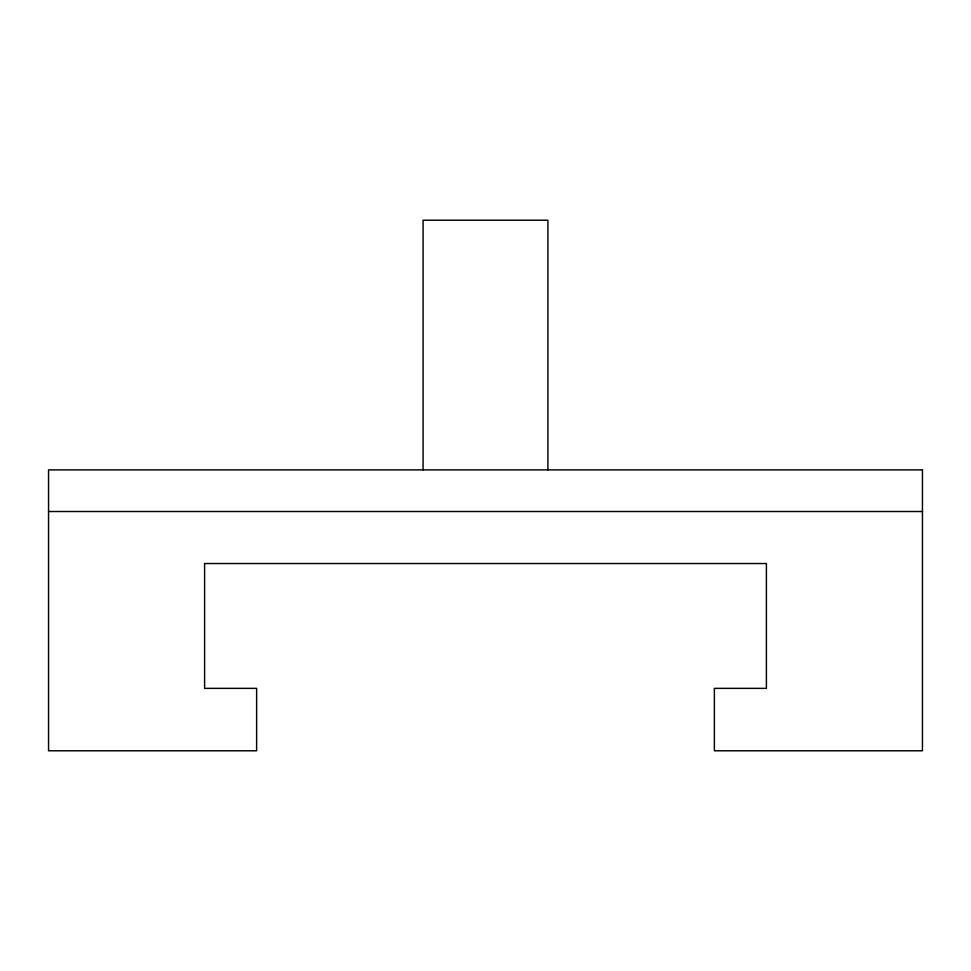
<?xml version="1.0" encoding="UTF-8"?>
<svg xmlns="http://www.w3.org/2000/svg" width="971" height="971" viewBox="0 0 971 971"><rect width="100%" height="100%" fill="white"/><g stroke="black" fill="none" stroke-linecap="round" stroke-linejoin="round"><path stroke-width="1.46" d="M48.55 511.511L922.45 511.511M547.923 469.891L547.923 220.211L423.077 220.211L423.077 469.891M922.45 469.891L48.55 469.891L48.55 750.789L256.623 750.789L256.623 688.366L204.602 688.366L204.602 563.532L766.398 563.532L766.398 688.366L714.377 688.366L714.377 750.789L922.45 750.789L922.45 469.891"/></g></svg>
